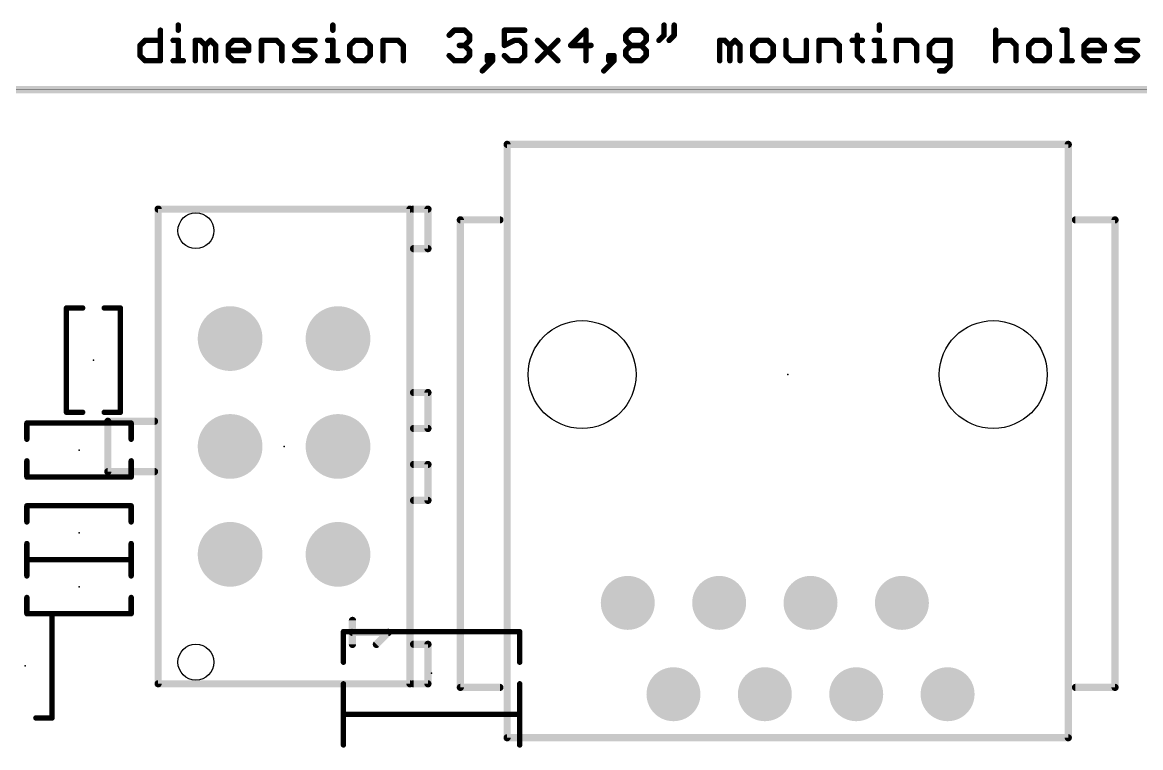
# Model space of a CAD drawing. Extents: x 0 to 89, y 0 to 124.
# Drawn here: x 23.12 to 54.21, y 103.62 to 123.79 of the extents above; entities that cross this region are included whole.
import ezdxf

# ---------------------------------------------------------------- set-up
doc = ezdxf.new("R2010")
doc.units = 0
for name, color, linetype in [('17', 82, 'CONTINUOUS'), ('20', 7, 'CONTINUOUS'), ('21', 253, 'CONTINUOUS'), ('22', 253, 'CONTINUOUS'), ('23', 7, 'CONTINUOUS'), ('24', 7, 'CONTINUOUS')]:
    doc.layers.add(name, color=color, linetype=linetype)

# ---------------------------------------------------------------- blocks, each defined once
blk = doc.blocks.new('ROUNDP')
at = {"const_width": 0.5}
blk.add_lwpolyline([(0, -0.25, 1), (0, 0.25, 1), (0, -0.25)], format="xyb", dxfattribs=at)

msp = doc.modelspace()

# ---------------------------------------------------------------- linework, layer by layer
at = {"layer": '20', "const_width": 0.01}
msp.add_lwpolyline([(88.9, 121.92), (0, 121.92)], dxfattribs=at)
at = {"layer": '20'}
for centre, radius in [((27.95, 118), 0.5), ((38.685, 114), 1.5), ((50.115, 114), 1.5), ((27.95, 106), 0.5)]:
    msp.add_circle(centre, radius, dxfattribs=at)
at = {"layer": '21'}
for points, const_width in [([(27.4586, 123.7167), (27.4586, 123.5753)], 0.1524), ([(31.7556, 123.7167), (31.7556, 123.5753)], 0.1524), ([(40.9634, 123.7167), (40.9634, 123.4339)], 0.1524), ([(41.2462, 123.7167), (41.2462, 123.4339)], 0.1524), ([(46.9485, 123.7167), (46.9485, 123.5753)], 0.1524), ([(26.962, 123.5753), (26.962, 122.7269)], 0.1524), ([(34.9904, 123.4339), (35.1318, 123.5753)], 0.1524), ([(35.1318, 123.5753), (35.4146, 123.5753)], 0.1524), ([(35.4146, 123.5753), (35.556, 123.4339)], 0.1524), ([(35.556, 123.4339), (35.556, 123.2925)], 0.1524), ([(37.0906, 123.5753), (36.5251, 123.5753)], 0.1524), ([(36.5251, 123.5753), (36.5251, 123.1511)], 0.1524), ([(38.7908, 123.5753), (38.3666, 123.1511)], 0.1524), ([(38.7908, 122.7269), (38.7908, 123.5753)], 0.1524), ([(39.9013, 123.4339), (40.0427, 123.5753)], 0.1524), ([(39.9013, 123.2925), (39.9013, 123.4339)], 0.1524), ([(40.0427, 123.5753), (40.3254, 123.5753)], 0.1524), ([(40.3254, 123.5753), (40.4668, 123.4339)], 0.1524), ([(40.4668, 123.4339), (40.4668, 123.2925)], 0.1524), ([(40.9634, 123.4339), (40.8221, 123.2925)], 0.1524), ([(41.2462, 123.4339), (41.1048, 123.2925)], 0.1524), ([(46.3347, 123.4339), (46.3347, 122.8683)], 0.1524), ([(50.1834, 123.5753), (50.1834, 122.7269)], 0.1524), ([(52.0249, 123.5753), (52.1663, 123.5753)], 0.1524), ([(52.1663, 123.5753), (52.1663, 122.7269)], 0.1524), ([(26.3964, 123.1511), (26.5378, 123.2925)], 0.1524), ([(26.3964, 122.8683), (26.3964, 123.1511)], 0.1524), ([(26.5378, 123.2925), (26.962, 123.2925)], 0.1524), ([(27.3172, 123.2925), (27.4586, 123.2925)], 0.1524), ([(27.4586, 123.2925), (27.4586, 122.7269)], 0.1524), ([(27.9311, 122.7269), (27.9311, 123.2925)], 0.1524), ([(27.9311, 123.2925), (28.0725, 123.2925)], 0.1524), ([(28.0725, 123.2925), (28.2138, 123.1511)], 0.1524), ([(28.2138, 123.1511), (28.3552, 123.2925)], 0.1524), ([(28.2138, 123.1511), (28.2138, 122.7269)], 0.1524), ([(28.3552, 123.2925), (28.4966, 123.1511)], 0.1524), ([(28.4966, 123.1511), (28.4966, 122.7269)], 0.1524), ([(28.8519, 123.1511), (28.9932, 123.2925)], 0.1524), ([(28.8519, 122.8683), (28.8519, 123.1511)], 0.1524), ([(28.9932, 123.2925), (29.276, 123.2925)], 0.1524), ([(29.276, 123.2925), (29.4174, 123.1511)], 0.1524), ([(29.4174, 123.1511), (29.4174, 123.0097)], 0.1524), ([(29.7726, 122.7269), (29.7726, 123.2925)], 0.1524), ([(29.7726, 123.2925), (30.1968, 123.2925)], 0.1524), ([(30.1968, 123.2925), (30.3382, 123.1511)], 0.1524), ([(30.3382, 123.1511), (30.3382, 122.7269)], 0.1524), ([(30.6934, 123.1511), (30.8348, 123.2925)], 0.1524), ([(30.8348, 123.0097), (30.6934, 123.1511)], 0.1524), ([(30.8348, 123.2925), (31.259, 123.2925)], 0.1524), ([(31.6142, 123.2925), (31.7556, 123.2925)], 0.1524), ([(31.7556, 123.2925), (31.7556, 122.7269)], 0.1524), ([(32.3695, 123.2925), (32.2281, 123.1511)], 0.1524), ([(32.2281, 123.1511), (32.2281, 122.8683)], 0.1524), ([(32.6522, 123.2925), (32.3695, 123.2925)], 0.1524), ([(32.7936, 123.1511), (32.6522, 123.2925)], 0.1524), ([(32.7936, 122.8683), (32.7936, 123.1511)], 0.1524), ([(33.1488, 122.7269), (33.1488, 123.2925)], 0.1524), ([(33.1488, 123.2925), (33.573, 123.2925)], 0.1524), ([(33.573, 123.2925), (33.7144, 123.1511)], 0.1524), ([(33.7144, 123.1511), (33.7144, 122.7269)], 0.1524), ([(35.4146, 123.1511), (35.2732, 123.1511)], 0.1524), ([(35.556, 123.2925), (35.4146, 123.1511)], 0.1524), ([(35.4146, 123.1511), (35.556, 123.0097)], 0.1524), ([(36.5251, 123.1511), (36.8078, 123.2925)], 0.1524), ([(36.8078, 123.2925), (36.9492, 123.2925)], 0.1524), ([(36.9492, 123.2925), (37.0906, 123.1511)], 0.1524), ([(37.0906, 123.1511), (37.0906, 122.8683)], 0.1524), ([(37.4458, 123.2925), (38.0114, 122.7269)], 0.1524), ([(37.4458, 122.7269), (38.0114, 123.2925)], 0.1524), ([(38.3666, 123.1511), (38.9322, 123.1511)], 0.1524), ([(40.0427, 123.1511), (39.9013, 123.2925)], 0.1524), ([(39.9013, 123.0097), (40.0427, 123.1511)], 0.1524), ([(40.0427, 123.1511), (40.3254, 123.1511)], 0.1524), ([(40.4668, 123.2925), (40.3254, 123.1511)], 0.1524), ([(40.3254, 123.1511), (40.4668, 123.0097)], 0.1524), ([(42.5102, 122.7269), (42.5102, 123.2925)], 0.1524), ([(42.5102, 123.2925), (42.6515, 123.2925)], 0.1524), ([(42.6515, 123.2925), (42.7929, 123.1511)], 0.1524), ([(42.7929, 123.1511), (42.9343, 123.2925)], 0.1524), ([(42.7929, 123.1511), (42.7929, 122.7269)], 0.1524), ([(42.9343, 123.2925), (43.0757, 123.1511)], 0.1524), ([(43.0757, 123.1511), (43.0757, 122.7269)], 0.1524), ([(43.5723, 123.2925), (43.4309, 123.1511)], 0.1524), ([(43.4309, 123.1511), (43.4309, 122.8683)], 0.1524), ([(43.8551, 123.2925), (43.5723, 123.2925)], 0.1524), ([(43.9965, 123.1511), (43.8551, 123.2925)], 0.1524), ([(43.9965, 122.8683), (43.9965, 123.1511)], 0.1524), ([(44.3517, 123.2925), (44.3517, 122.8683)], 0.1524), ([(44.9173, 122.7269), (44.9173, 123.2925)], 0.1524), ([(45.2725, 122.7269), (45.2725, 123.2925)], 0.1524), ([(45.2725, 123.2925), (45.6967, 123.2925)], 0.1524), ([(45.6967, 123.2925), (45.8381, 123.1511)], 0.1524), ([(45.8381, 123.1511), (45.8381, 122.7269)], 0.1524), ([(46.1933, 123.2925), (46.4761, 123.2925)], 0.1524), ([(46.8072, 123.2925), (46.9485, 123.2925)], 0.1524), ([(46.9485, 123.2925), (46.9485, 122.7269)], 0.1524), ([(47.421, 122.7269), (47.421, 123.2925)], 0.1524), ([(47.421, 123.2925), (47.8452, 123.2925)], 0.1524), ([(47.8452, 123.2925), (47.9866, 123.1511)], 0.1524), ([(47.9866, 123.1511), (47.9866, 122.7269)], 0.1524), ([(48.4832, 123.2925), (48.3418, 123.1511)], 0.1524), ([(48.3418, 123.1511), (48.3418, 122.8683)], 0.1524), ([(48.9073, 123.2925), (48.4832, 123.2925)], 0.1524), ([(48.9073, 122.5856), (48.9073, 123.2925)], 0.1524), ([(50.1834, 123.1511), (50.3247, 123.2925)], 0.1524), ([(50.3247, 123.2925), (50.6075, 123.2925)], 0.1524), ([(50.6075, 123.2925), (50.7489, 123.1511)], 0.1524), ([(50.7489, 123.1511), (50.7489, 122.7269)], 0.1524), ([(51.2455, 123.2925), (51.1041, 123.1511)], 0.1524), ([(51.1041, 123.1511), (51.1041, 122.8683)], 0.1524), ([(51.5283, 123.2925), (51.2455, 123.2925)], 0.1524), ([(51.6697, 123.1511), (51.5283, 123.2925)], 0.1524), ([(51.6697, 122.8683), (51.6697, 123.1511)], 0.1524), ([(52.6388, 123.1511), (52.7802, 123.2925)], 0.1524), ([(52.6388, 122.8683), (52.6388, 123.1511)], 0.1524), ([(52.7802, 123.2925), (53.0629, 123.2925)], 0.1524), ([(53.0629, 123.2925), (53.2043, 123.1511)], 0.1524), ([(53.2043, 123.1511), (53.2043, 123.0097)], 0.1524), ([(53.5596, 123.1511), (53.701, 123.2925)], 0.1524), ([(53.701, 123.0097), (53.5596, 123.1511)], 0.1524), ([(53.701, 123.2925), (54.1251, 123.2925)], 0.1524), ([(26.5378, 122.7269), (26.3964, 122.8683)], 0.1524), ([(26.962, 122.7269), (26.5378, 122.7269)], 0.1524), ([(27.3172, 122.7269), (27.6, 122.7269)], 0.1524), ([(29.4174, 123.0097), (28.8519, 123.0097)], 0.1524), ([(28.9932, 122.7269), (28.8519, 122.8683)], 0.1524), ([(29.276, 122.7269), (28.9932, 122.7269)], 0.1524), ([(30.6934, 122.7269), (31.1176, 122.7269)], 0.1524), ([(31.1176, 123.0097), (30.8348, 123.0097)], 0.1524), ([(31.259, 122.8683), (31.1176, 123.0097)], 0.1524), ([(31.1176, 122.7269), (31.259, 122.8683)], 0.1524), ([(31.6142, 122.7269), (31.897, 122.7269)], 0.1524), ([(32.2281, 122.8683), (32.3695, 122.7269)], 0.1524), ([(32.3695, 122.7269), (32.6522, 122.7269)], 0.1524), ([(32.6522, 122.7269), (32.7936, 122.8683)], 0.1524), ([(35.1318, 122.7269), (34.9904, 122.8683)], 0.1524), ([(35.4146, 122.7269), (35.1318, 122.7269)], 0.1524), ([(35.556, 122.8683), (35.4146, 122.7269)], 0.1524), ([(35.556, 123.0097), (35.556, 122.8683)], 0.1524), ([(35.9112, 122.4442), (36.194, 122.7269)], 0.1524), ([(36.194, 122.8683), (36.0526, 122.8683)], 0.1524), ([(36.0526, 122.8683), (36.0526, 122.7269)], 0.1524), ([(36.0526, 122.7269), (36.194, 122.7269)], 0.1524), ([(36.194, 122.7269), (36.194, 122.8683)], 0.1524), ([(36.6664, 122.7269), (36.5251, 122.8683)], 0.1524), ([(36.9492, 122.7269), (36.6664, 122.7269)], 0.1524), ([(37.0906, 122.8683), (36.9492, 122.7269)], 0.1524), ([(39.2874, 122.4442), (39.5702, 122.7269)], 0.1524), ([(39.5702, 122.8683), (39.4288, 122.8683)], 0.1524), ([(39.4288, 122.8683), (39.4288, 122.7269)], 0.1524), ([(39.4288, 122.7269), (39.5702, 122.7269)], 0.1524), ([(39.5702, 122.7269), (39.5702, 122.8683)], 0.1524), ([(39.9013, 122.8683), (39.9013, 123.0097)], 0.1524), ([(40.0427, 122.7269), (39.9013, 122.8683)], 0.1524), ([(40.3254, 122.7269), (40.0427, 122.7269)], 0.1524), ([(40.4668, 122.8683), (40.3254, 122.7269)], 0.1524), ([(40.4668, 123.0097), (40.4668, 122.8683)], 0.1524), ([(43.4309, 122.8683), (43.5723, 122.7269)], 0.1524), ([(43.5723, 122.7269), (43.8551, 122.7269)], 0.1524), ([(43.8551, 122.7269), (43.9965, 122.8683)], 0.1524), ([(44.3517, 122.8683), (44.4931, 122.7269)], 0.1524), ([(44.4931, 122.7269), (44.9173, 122.7269)], 0.1524), ([(46.3347, 122.8683), (46.4761, 122.7269)], 0.1524), ([(46.8072, 122.7269), (47.0899, 122.7269)], 0.1524), ([(48.3418, 122.8683), (48.4832, 122.7269)], 0.1524), ([(48.4832, 122.7269), (48.9073, 122.7269)], 0.1524), ([(51.1041, 122.8683), (51.2455, 122.7269)], 0.1524), ([(51.2455, 122.7269), (51.5283, 122.7269)], 0.1524), ([(51.5283, 122.7269), (51.6697, 122.8683)], 0.1524), ([(52.0249, 122.7269), (52.3077, 122.7269)], 0.1524), ([(53.2043, 123.0097), (52.6388, 123.0097)], 0.1524), ([(52.7802, 122.7269), (52.6388, 122.8683)], 0.1524), ([(53.0629, 122.7269), (52.7802, 122.7269)], 0.1524), ([(53.5596, 122.7269), (53.9837, 122.7269)], 0.1524), ([(53.9837, 123.0097), (53.701, 123.0097)], 0.1524), ([(54.1251, 122.8683), (53.9837, 123.0097)], 0.1524), ([(53.9837, 122.7269), (54.1251, 122.8683)], 0.1524), ([(48.6246, 122.4442), (48.766, 122.4442)], 0.1524), ([(48.766, 122.4442), (48.9073, 122.5856)], 0.1524), ([(88.9, 121.92), (0, 121.92)], 0.2), ([(24.35, 112.95), (24.35, 115.85)], 0.15), ([(24.35, 115.85), (24.8, 115.85)], 0.15), ([(25.4, 115.85), (25.85, 115.85)], 0.15), ([(25.85, 115.85), (25.85, 112.95)], 0.15), ([(24.8, 112.95), (24.35, 112.95)], 0.15), ([(25.85, 112.95), (25.4, 112.95)], 0.15), ([(23.25, 112.2), (23.25, 112.65)], 0.15), ([(23.25, 112.65), (26.15, 112.65)], 0.15), ([(26.15, 112.65), (26.15, 112.2)], 0.15), ([(23.25, 111.15), (23.25, 111.6)], 0.15), ([(26.15, 111.6), (26.15, 111.15)], 0.15), ([(26.15, 111.15), (23.25, 111.15)], 0.15), ([(23.25, 109.9), (23.25, 110.35)], 0.15), ([(23.25, 110.35), (26.15, 110.35)], 0.15), ([(26.15, 110.35), (26.15, 109.9)], 0.15), ([(23.25, 108.85), (23.25, 109.3)], 0.15), ([(26.15, 109.3), (26.15, 108.85)], 0.15), ([(26.15, 108.85), (23.25, 108.85)], 0.15), ([(23.25, 108.4), (23.25, 108.85)], 0.15), ([(23.25, 108.85), (26.15, 108.85)], 0.15), ([(26.15, 108.85), (26.15, 108.4)], 0.15), ([(23.25, 107.35), (23.25, 107.8)], 0.15), ([(26.15, 107.8), (26.15, 107.35)], 0.15), ([(26.15, 107.35), (23.25, 107.35)], 0.15), ([(23.5, 107.35), (23.95, 107.35)], 0.15), ([(23.95, 107.35), (23.95, 104.45)], 0.15), ([(32.05, 106), (32.05, 106.85)], 0.15), ([(32.05, 106.85), (36.95, 106.85)], 0.15), ([(36.95, 106.85), (36.95, 106)], 0.15), ([(32.05, 104.55), (32.05, 105.4)], 0.15), ([(36.95, 105.4), (36.95, 104.55)], 0.15), ([(23.95, 104.45), (23.5, 104.45)], 0.15), ([(36.95, 104.55), (32.05, 104.55)], 0.15), ([(32.05, 103.7), (32.05, 104.55)], 0.15), ([(32.05, 104.55), (36.95, 104.55)], 0.15), ([(36.95, 104.55), (36.95, 103.7)], 0.15)]:
    msp.add_lwpolyline(points, dxfattribs=dict(at, const_width=const_width))
for points, const_width in [([(27.4967, 123.7167, 1), (27.4205, 123.7167)], 0.0762), ([(31.7937, 123.7167, 1), (31.7175, 123.7167)], 0.0762), ([(41.0015, 123.7167, 1), (40.9253, 123.7167)], 0.0762), ([(41.2843, 123.7167, 1), (41.2081, 123.7167)], 0.0762), ([(46.9866, 123.7167, 1), (46.9104, 123.7167)], 0.0762), ([(27.0001, 123.5753, 1), (26.9239, 123.5753)], 0.0762), ([(27.4205, 123.5753, 1), (27.4967, 123.5753)], 0.0762), ([(31.7175, 123.5753, 1), (31.7937, 123.5753)], 0.0762), ([(34.9635, 123.4608, 1), (35.0174, 123.4069)], 0.0762), ([(35.1318, 123.6134, 1), (35.1318, 123.5372)], 0.0762), ([(35.1587, 123.5483, 1), (35.1049, 123.6022)], 0.0762), ([(35.4415, 123.6022, 1), (35.3876, 123.5483)], 0.0762), ([(35.4146, 123.5372, 1), (35.4146, 123.6134)], 0.0762), ([(35.5941, 123.4339, 1), (35.5179, 123.4339)], 0.0762), ([(35.529, 123.4069, 1), (35.5829, 123.4608)], 0.0762), ([(36.5251, 123.6134, 1), (36.5251, 123.5372)], 0.0762), ([(36.5632, 123.5753, 1), (36.487, 123.5753)], 0.0762), ([(37.0906, 123.5372, 1), (37.0906, 123.6134)], 0.0762), ([(38.8289, 123.5753, 1), (38.7527, 123.5753)], 0.0762), ([(38.8177, 123.5483, 1), (38.7638, 123.6022)], 0.0762), ([(39.8743, 123.4608, 1), (39.9282, 123.4069)], 0.0762), ([(39.9394, 123.4339, 1), (39.8632, 123.4339)], 0.0762), ([(40.0427, 123.6134, 1), (40.0427, 123.5372)], 0.0762), ([(40.0696, 123.5483, 1), (40.0157, 123.6022)], 0.0762), ([(40.3524, 123.6022, 1), (40.2985, 123.5483)], 0.0762), ([(40.3254, 123.5372, 1), (40.3254, 123.6134)], 0.0762), ([(40.5049, 123.4339, 1), (40.4287, 123.4339)], 0.0762), ([(40.4399, 123.4069, 1), (40.4938, 123.4608)], 0.0762), ([(40.9253, 123.4339, 1), (41.0015, 123.4339)], 0.0762), ([(40.9904, 123.4069, 1), (40.9365, 123.4608)], 0.0762), ([(41.2081, 123.4339, 1), (41.2843, 123.4339)], 0.0762), ([(41.2732, 123.4069, 1), (41.2193, 123.4608)], 0.0762), ([(46.3728, 123.4339, 1), (46.2966, 123.4339)], 0.0762), ([(46.9104, 123.5753, 1), (46.9866, 123.5753)], 0.0762), ([(50.2215, 123.5753, 1), (50.1453, 123.5753)], 0.0762), ([(52.0249, 123.6134, 1), (52.0249, 123.5372)], 0.0762), ([(52.2044, 123.5753, 1), (52.1282, 123.5753)], 0.0762), ([(52.1663, 123.5372, 1), (52.1663, 123.6134)], 0.0762), ([(26.4345, 123.1511, 1), (26.3583, 123.1511)], 0.0762), ([(26.3695, 123.178, 1), (26.4234, 123.1242)], 0.0762), ([(26.5378, 123.3306, 1), (26.5378, 123.2544)], 0.0762), ([(26.5648, 123.2655, 1), (26.5109, 123.3194)], 0.0762), ([(26.962, 123.2544, 1), (26.962, 123.3306)], 0.0762), ([(27.3172, 123.3306, 1), (27.3172, 123.2544)], 0.0762), ([(27.4967, 123.2925, 1), (27.4205, 123.2925)], 0.0762), ([(27.4586, 123.2544, 1), (27.4586, 123.3306)], 0.0762), ([(27.9692, 123.2925, 1), (27.893, 123.2925)], 0.0762), ([(27.9311, 123.3306, 1), (27.9311, 123.2544)], 0.0762), ([(28.0994, 123.3194, 1), (28.0455, 123.2655)], 0.0762), ([(28.0725, 123.2544, 1), (28.0725, 123.3306)], 0.0762), ([(28.2519, 123.1511, 1), (28.1757, 123.1511)], 0.0762), ([(28.1869, 123.178, 1), (28.2408, 123.1242)], 0.0762), ([(28.1869, 123.1242, 1), (28.2408, 123.178)], 0.0762), ([(28.3822, 123.3194, 1), (28.3283, 123.2655)], 0.0762), ([(28.3822, 123.2655, 1), (28.3283, 123.3194)], 0.0762), ([(28.5347, 123.1511, 1), (28.4585, 123.1511)], 0.0762), ([(28.4697, 123.1242, 1), (28.5236, 123.178)], 0.0762), ([(28.89, 123.1511, 1), (28.8138, 123.1511)], 0.0762), ([(28.8249, 123.178, 1), (28.8788, 123.1242)], 0.0762), ([(28.9932, 123.3306, 1), (28.9932, 123.2544)], 0.0762), ([(29.0202, 123.2655, 1), (28.9663, 123.3194)], 0.0762), ([(29.303, 123.3194, 1), (29.2491, 123.2655)], 0.0762), ([(29.276, 123.2544, 1), (29.276, 123.3306)], 0.0762), ([(29.4555, 123.1511, 1), (29.3793, 123.1511)], 0.0762), ([(29.3905, 123.1242, 1), (29.4443, 123.178)], 0.0762), ([(29.8107, 123.2925, 1), (29.7345, 123.2925)], 0.0762), ([(29.7726, 123.3306, 1), (29.7726, 123.2544)], 0.0762), ([(30.2237, 123.3194, 1), (30.1699, 123.2655)], 0.0762), ([(30.1968, 123.2544, 1), (30.1968, 123.3306)], 0.0762), ([(30.3763, 123.1511, 1), (30.3001, 123.1511)], 0.0762), ([(30.3112, 123.1242, 1), (30.3651, 123.178)], 0.0762), ([(30.7204, 123.178, 1), (30.6665, 123.1242)], 0.0762), ([(30.6665, 123.178, 1), (30.7204, 123.1242)], 0.0762), ([(30.8348, 123.3306, 1), (30.8348, 123.2544)], 0.0762), ([(30.8618, 123.2655, 1), (30.8079, 123.3194)], 0.0762), ([(31.259, 123.2544, 1), (31.259, 123.3306)], 0.0762), ([(31.6142, 123.3306, 1), (31.6142, 123.2544)], 0.0762), ([(31.7937, 123.2925, 1), (31.7175, 123.2925)], 0.0762), ([(31.7556, 123.2544, 1), (31.7556, 123.3306)], 0.0762), ([(32.2662, 123.1511, 1), (32.19, 123.1511)], 0.0762), ([(32.2011, 123.178, 1), (32.255, 123.1242)], 0.0762), ([(32.3695, 123.3306, 1), (32.3695, 123.2544)], 0.0762), ([(32.3964, 123.2655, 1), (32.3425, 123.3194)], 0.0762), ([(32.6792, 123.3194, 1), (32.6253, 123.2655)], 0.0762), ([(32.6522, 123.2544, 1), (32.6522, 123.3306)], 0.0762), ([(32.8317, 123.1511, 1), (32.7555, 123.1511)], 0.0762), ([(32.7667, 123.1242, 1), (32.8206, 123.178)], 0.0762), ([(33.1869, 123.2925, 1), (33.1107, 123.2925)], 0.0762), ([(33.1488, 123.3306, 1), (33.1488, 123.2544)], 0.0762), ([(33.6, 123.3194, 1), (33.5461, 123.2655)], 0.0762), ([(33.573, 123.2544, 1), (33.573, 123.3306)], 0.0762), ([(33.7525, 123.1511, 1), (33.6763, 123.1511)], 0.0762), ([(33.6875, 123.1242, 1), (33.7413, 123.178)], 0.0762), ([(35.2732, 123.1892, 1), (35.2732, 123.113)], 0.0762), ([(35.4415, 123.178, 1), (35.3876, 123.1242)], 0.0762), ([(35.3876, 123.178, 1), (35.4415, 123.1242)], 0.0762), ([(35.4146, 123.113, 1), (35.4146, 123.1892)], 0.0762), ([(35.5179, 123.2925, 1), (35.5941, 123.2925)], 0.0762), ([(35.5829, 123.2655, 1), (35.529, 123.3194)], 0.0762), ([(36.508, 123.1852, 1), (36.5421, 123.117)], 0.0762), ([(36.487, 123.1511, 1), (36.5632, 123.1511)], 0.0762), ([(36.8078, 123.3306, 1), (36.8078, 123.2544)], 0.0762), ([(36.8249, 123.2584, 1), (36.7908, 123.3266)], 0.0762), ([(36.9762, 123.3194, 1), (36.9223, 123.2655)], 0.0762), ([(36.9492, 123.2544, 1), (36.9492, 123.3306)], 0.0762), ([(37.1287, 123.1511, 1), (37.0525, 123.1511)], 0.0762), ([(37.0637, 123.1242, 1), (37.1175, 123.178)], 0.0762), ([(37.4728, 123.3194, 1), (37.4189, 123.2655)], 0.0762), ([(38.0383, 123.2655, 1), (37.9844, 123.3194)], 0.0762), ([(38.3666, 123.1892, 1), (38.3666, 123.113)], 0.0762), ([(38.3397, 123.178, 1), (38.3936, 123.1242)], 0.0762), ([(38.9322, 123.113, 1), (38.9322, 123.1892)], 0.0762), ([(39.9282, 123.3194, 1), (39.8743, 123.2655)], 0.0762), ([(39.8632, 123.2925, 1), (39.9394, 123.2925)], 0.0762), ([(40.0427, 123.1892, 1), (40.0427, 123.113)], 0.0762), ([(40.0696, 123.1242, 1), (40.0157, 123.178)], 0.0762), ([(40.0157, 123.1242, 1), (40.0696, 123.178)], 0.0762), ([(40.3524, 123.178, 1), (40.2985, 123.1242)], 0.0762), ([(40.2985, 123.178, 1), (40.3524, 123.1242)], 0.0762), ([(40.3254, 123.113, 1), (40.3254, 123.1892)], 0.0762), ([(40.4287, 123.2925, 1), (40.5049, 123.2925)], 0.0762), ([(40.4938, 123.2655, 1), (40.4399, 123.3194)], 0.0762), ([(40.7951, 123.3194, 1), (40.849, 123.2655)], 0.0762), ([(41.0779, 123.3194, 1), (41.1318, 123.2655)], 0.0762), ([(42.5483, 123.2925, 1), (42.4721, 123.2925)], 0.0762), ([(42.5102, 123.3306, 1), (42.5102, 123.2544)], 0.0762), ([(42.6785, 123.3194, 1), (42.6246, 123.2655)], 0.0762), ([(42.6515, 123.2544, 1), (42.6515, 123.3306)], 0.0762), ([(42.831, 123.1511, 1), (42.7548, 123.1511)], 0.0762), ([(42.766, 123.178, 1), (42.8199, 123.1242)], 0.0762), ([(42.766, 123.1242, 1), (42.8199, 123.178)], 0.0762), ([(42.9613, 123.3194, 1), (42.9074, 123.2655)], 0.0762), ([(42.9613, 123.2655, 1), (42.9074, 123.3194)], 0.0762), ([(43.1138, 123.1511, 1), (43.0376, 123.1511)], 0.0762), ([(43.0488, 123.1242, 1), (43.1026, 123.178)], 0.0762), ([(43.469, 123.1511, 1), (43.3928, 123.1511)], 0.0762), ([(43.404, 123.178, 1), (43.4579, 123.1242)], 0.0762), ([(43.5723, 123.3306, 1), (43.5723, 123.2544)], 0.0762), ([(43.5993, 123.2655, 1), (43.5454, 123.3194)], 0.0762), ([(43.882, 123.3194, 1), (43.8282, 123.2655)], 0.0762), ([(43.8551, 123.2544, 1), (43.8551, 123.3306)], 0.0762), ([(44.0346, 123.1511, 1), (43.9584, 123.1511)], 0.0762), ([(43.9695, 123.1242, 1), (44.0234, 123.178)], 0.0762), ([(44.3898, 123.2925, 1), (44.3136, 123.2925)], 0.0762), ([(44.9554, 123.2925, 1), (44.8792, 123.2925)], 0.0762), ([(45.3106, 123.2925, 1), (45.2344, 123.2925)], 0.0762), ([(45.2725, 123.3306, 1), (45.2725, 123.2544)], 0.0762), ([(45.7236, 123.3194, 1), (45.6697, 123.2655)], 0.0762), ([(45.6967, 123.2544, 1), (45.6967, 123.3306)], 0.0762), ([(45.8762, 123.1511, 1), (45.8, 123.1511)], 0.0762), ([(45.8111, 123.1242, 1), (45.865, 123.178)], 0.0762), ([(46.1933, 123.3306, 1), (46.1933, 123.2544)], 0.0762), ([(46.4761, 123.2544, 1), (46.4761, 123.3306)], 0.0762), ([(46.8072, 123.3306, 1), (46.8072, 123.2544)], 0.0762), ([(46.9866, 123.2925, 1), (46.9104, 123.2925)], 0.0762), ([(46.9485, 123.2544, 1), (46.9485, 123.3306)], 0.0762), ([(47.4591, 123.2925, 1), (47.3829, 123.2925)], 0.0762), ([(47.421, 123.3306, 1), (47.421, 123.2544)], 0.0762), ([(47.8721, 123.3194, 1), (47.8182, 123.2655)], 0.0762), ([(47.8452, 123.2544, 1), (47.8452, 123.3306)], 0.0762), ([(48.0247, 123.1511, 1), (47.9485, 123.1511)], 0.0762), ([(47.9596, 123.1242, 1), (48.0135, 123.178)], 0.0762), ([(48.3799, 123.1511, 1), (48.3037, 123.1511)], 0.0762), ([(48.3148, 123.178, 1), (48.3687, 123.1242)], 0.0762), ([(48.4832, 123.3306, 1), (48.4832, 123.2544)], 0.0762), ([(48.5101, 123.2655, 1), (48.4562, 123.3194)], 0.0762), ([(48.9454, 123.2925, 1), (48.8692, 123.2925)], 0.0762), ([(48.9073, 123.2544, 1), (48.9073, 123.3306)], 0.0762), ([(50.1564, 123.178, 1), (50.2103, 123.1242)], 0.0762), ([(50.3247, 123.3306, 1), (50.3247, 123.2544)], 0.0762), ([(50.3517, 123.2655, 1), (50.2978, 123.3194)], 0.0762), ([(50.6345, 123.3194, 1), (50.5806, 123.2655)], 0.0762), ([(50.6075, 123.2544, 1), (50.6075, 123.3306)], 0.0762), ([(50.787, 123.1511, 1), (50.7108, 123.1511)], 0.0762), ([(50.722, 123.1242, 1), (50.7759, 123.178)], 0.0762), ([(51.1422, 123.1511, 1), (51.066, 123.1511)], 0.0762), ([(51.0772, 123.178, 1), (51.1311, 123.1242)], 0.0762), ([(51.2455, 123.3306, 1), (51.2455, 123.2544)], 0.0762), ([(51.2725, 123.2655, 1), (51.2186, 123.3194)], 0.0762), ([(51.5552, 123.3194, 1), (51.5014, 123.2655)], 0.0762), ([(51.5283, 123.2544, 1), (51.5283, 123.3306)], 0.0762), ([(51.7078, 123.1511, 1), (51.6316, 123.1511)], 0.0762), ([(51.6428, 123.1242, 1), (51.6966, 123.178)], 0.0762), ([(52.6769, 123.1511, 1), (52.6007, 123.1511)], 0.0762), ([(52.6118, 123.178, 1), (52.6657, 123.1242)], 0.0762), ([(52.7802, 123.3306, 1), (52.7802, 123.2544)], 0.0762), ([(52.8071, 123.2655, 1), (52.7532, 123.3194)], 0.0762), ([(53.0899, 123.3194, 1), (53.036, 123.2655)], 0.0762), ([(53.0629, 123.2544, 1), (53.0629, 123.3306)], 0.0762), ([(53.2424, 123.1511, 1), (53.1662, 123.1511)], 0.0762), ([(53.1774, 123.1242, 1), (53.2313, 123.178)], 0.0762), ([(53.5865, 123.178, 1), (53.5326, 123.1242)], 0.0762), ([(53.5326, 123.178, 1), (53.5865, 123.1242)], 0.0762), ([(53.701, 123.3306, 1), (53.701, 123.2544)], 0.0762), ([(53.7279, 123.2655, 1), (53.674, 123.3194)], 0.0762), ([(54.1251, 123.2544, 1), (54.1251, 123.3306)], 0.0762), ([(26.4234, 122.8953, 1), (26.3695, 122.8414)], 0.0762), ([(26.3583, 122.8683, 1), (26.4345, 122.8683)], 0.0762), ([(26.5378, 122.765, 1), (26.5378, 122.6888)], 0.0762), ([(26.5109, 122.7, 1), (26.5648, 122.7539)], 0.0762), ([(26.962, 122.6888, 1), (26.962, 122.765)], 0.0762), ([(27.3172, 122.765, 1), (27.3172, 122.6888)], 0.0762), ([(27.6, 122.6888, 1), (27.6, 122.765)], 0.0762), ([(28.8788, 122.8953, 1), (28.8249, 122.8414)], 0.0762), ([(28.8519, 123.0478, 1), (28.8519, 122.9716)], 0.0762), ([(28.8138, 122.8683, 1), (28.89, 122.8683)], 0.0762), ([(28.9932, 122.765, 1), (28.9932, 122.6888)], 0.0762), ([(28.9663, 122.7, 1), (29.0202, 122.7539)], 0.0762), ([(29.276, 122.6888, 1), (29.276, 122.765)], 0.0762), ([(29.3793, 123.0097, 1), (29.4555, 123.0097)], 0.0762), ([(29.4174, 122.9716, 1), (29.4174, 123.0478)], 0.0762), ([(30.6934, 122.765, 1), (30.6934, 122.6888)], 0.0762), ([(30.8348, 123.0478, 1), (30.8348, 122.9716)], 0.0762), ([(30.8079, 122.9828, 1), (30.8618, 123.0367)], 0.0762), ([(31.1445, 123.0367, 1), (31.0906, 122.9828)], 0.0762), ([(31.0906, 122.7539, 1), (31.1445, 122.7)], 0.0762), ([(31.1176, 122.9716, 1), (31.1176, 123.0478)], 0.0762), ([(31.1176, 122.6888, 1), (31.1176, 122.765)], 0.0762), ([(31.2859, 122.8414, 1), (31.232, 122.8953)], 0.0762), ([(31.232, 122.8414, 1), (31.2859, 122.8953)], 0.0762), ([(31.6142, 122.765, 1), (31.6142, 122.6888)], 0.0762), ([(31.897, 122.6888, 1), (31.897, 122.765)], 0.0762), ([(32.255, 122.8953, 1), (32.2011, 122.8414)], 0.0762), ([(32.19, 122.8683, 1), (32.2662, 122.8683)], 0.0762), ([(32.3695, 122.765, 1), (32.3695, 122.6888)], 0.0762), ([(32.3425, 122.7, 1), (32.3964, 122.7539)], 0.0762), ([(32.6253, 122.7539, 1), (32.6792, 122.7)], 0.0762), ([(32.6522, 122.6888, 1), (32.6522, 122.765)], 0.0762), ([(32.7555, 122.8683, 1), (32.8317, 122.8683)], 0.0762), ([(32.8206, 122.8414, 1), (32.7667, 122.8953)], 0.0762), ([(35.0174, 122.8953, 1), (34.9635, 122.8414)], 0.0762), ([(35.1318, 122.765, 1), (35.1318, 122.6888)], 0.0762), ([(35.1049, 122.7, 1), (35.1587, 122.7539)], 0.0762), ([(35.3876, 122.7539, 1), (35.4415, 122.7)], 0.0762), ([(35.4146, 122.6888, 1), (35.4146, 122.765)], 0.0762), ([(35.5941, 123.0097, 1), (35.5179, 123.0097)], 0.0762), ([(35.5179, 122.8683, 1), (35.5941, 122.8683)], 0.0762), ([(35.529, 122.9828, 1), (35.5829, 123.0367)], 0.0762), ([(35.5829, 122.8414, 1), (35.529, 122.8953)], 0.0762), ([(36.0526, 122.9064, 1), (36.0526, 122.8302)], 0.0762), ([(36.0907, 122.8683, 1), (36.0145, 122.8683)], 0.0762), ([(36.0526, 122.765, 1), (36.0526, 122.6888)], 0.0762), ([(36.2321, 122.8683, 1), (36.1559, 122.8683)], 0.0762), ([(36.2209, 122.7, 1), (36.167, 122.7539)], 0.0762), ([(36.194, 122.8302, 1), (36.194, 122.9064)], 0.0762), ([(36.194, 122.6888, 1), (36.194, 122.765)], 0.0762), ([(36.552, 122.8953, 1), (36.4981, 122.8414)], 0.0762), ([(36.6664, 122.765, 1), (36.6664, 122.6888)], 0.0762), ([(36.6395, 122.7, 1), (36.6934, 122.7539)], 0.0762), ([(36.9223, 122.7539, 1), (36.9762, 122.7)], 0.0762), ([(36.9492, 122.6888, 1), (36.9492, 122.765)], 0.0762), ([(37.0525, 122.8683, 1), (37.1287, 122.8683)], 0.0762), ([(37.1175, 122.8414, 1), (37.0637, 122.8953)], 0.0762), ([(37.4189, 122.7539, 1), (37.4728, 122.7)], 0.0762), ([(37.9844, 122.7, 1), (38.0383, 122.7539)], 0.0762), ([(39.4288, 122.9064, 1), (39.4288, 122.8302)], 0.0762), ([(39.4669, 122.8683, 1), (39.3907, 122.8683)], 0.0762), ([(39.4288, 122.765, 1), (39.4288, 122.6888)], 0.0762), ([(39.6083, 122.8683, 1), (39.5321, 122.8683)], 0.0762), ([(39.5971, 122.7, 1), (39.5432, 122.7539)], 0.0762), ([(39.5702, 122.8302, 1), (39.5702, 122.9064)], 0.0762), ([(39.5702, 122.6888, 1), (39.5702, 122.765)], 0.0762), ([(39.8743, 123.0367, 1), (39.9282, 122.9828)], 0.0762), ([(39.9282, 122.8953, 1), (39.8743, 122.8414)], 0.0762), ([(39.9394, 123.0097, 1), (39.8632, 123.0097)], 0.0762), ([(39.8632, 122.8683, 1), (39.9394, 122.8683)], 0.0762), ([(40.0427, 122.765, 1), (40.0427, 122.6888)], 0.0762), ([(40.0157, 122.7, 1), (40.0696, 122.7539)], 0.0762), ([(40.2985, 122.7539, 1), (40.3524, 122.7)], 0.0762), ([(40.3254, 122.6888, 1), (40.3254, 122.765)], 0.0762), ([(40.5049, 123.0097, 1), (40.4287, 123.0097)], 0.0762), ([(40.4287, 122.8683, 1), (40.5049, 122.8683)], 0.0762), ([(40.4399, 122.9828, 1), (40.4938, 123.0367)], 0.0762), ([(40.4938, 122.8414, 1), (40.4399, 122.8953)], 0.0762), ([(43.4579, 122.8953, 1), (43.404, 122.8414)], 0.0762), ([(43.3928, 122.8683, 1), (43.469, 122.8683)], 0.0762), ([(43.5723, 122.765, 1), (43.5723, 122.6888)], 0.0762), ([(43.5454, 122.7, 1), (43.5993, 122.7539)], 0.0762), ([(43.8282, 122.7539, 1), (43.882, 122.7)], 0.0762), ([(43.8551, 122.6888, 1), (43.8551, 122.765)], 0.0762), ([(43.9584, 122.8683, 1), (44.0346, 122.8683)], 0.0762), ([(44.0234, 122.8414, 1), (43.9695, 122.8953)], 0.0762), ([(44.3787, 122.8953, 1), (44.3248, 122.8414)], 0.0762), ([(44.3136, 122.8683, 1), (44.3898, 122.8683)], 0.0762), ([(44.4931, 122.765, 1), (44.4931, 122.6888)], 0.0762), ([(44.4662, 122.7, 1), (44.5201, 122.7539)], 0.0762), ([(44.9173, 122.6888, 1), (44.9173, 122.765)], 0.0762), ([(46.3616, 122.8953, 1), (46.3077, 122.8414)], 0.0762), ([(46.2966, 122.8683, 1), (46.3728, 122.8683)], 0.0762), ([(46.4491, 122.7, 1), (46.503, 122.7539)], 0.0762), ([(46.8072, 122.765, 1), (46.8072, 122.6888)], 0.0762), ([(47.0899, 122.6888, 1), (47.0899, 122.765)], 0.0762), ([(48.3687, 122.8953, 1), (48.3148, 122.8414)], 0.0762), ([(48.3037, 122.8683, 1), (48.3799, 122.8683)], 0.0762), ([(48.4832, 122.765, 1), (48.4832, 122.6888)], 0.0762), ([(48.4562, 122.7, 1), (48.5101, 122.7539)], 0.0762), ([(48.9073, 122.6888, 1), (48.9073, 122.765)], 0.0762), ([(51.1311, 122.8953, 1), (51.0772, 122.8414)], 0.0762), ([(51.066, 122.8683, 1), (51.1422, 122.8683)], 0.0762), ([(51.2455, 122.765, 1), (51.2455, 122.6888)], 0.0762), ([(51.2186, 122.7, 1), (51.2725, 122.7539)], 0.0762), ([(51.5014, 122.7539, 1), (51.5552, 122.7)], 0.0762), ([(51.5283, 122.6888, 1), (51.5283, 122.765)], 0.0762), ([(51.6316, 122.8683, 1), (51.7078, 122.8683)], 0.0762), ([(51.6966, 122.8414, 1), (51.6428, 122.8953)], 0.0762), ([(52.0249, 122.765, 1), (52.0249, 122.6888)], 0.0762), ([(52.3077, 122.6888, 1), (52.3077, 122.765)], 0.0762), ([(52.6657, 122.8953, 1), (52.6118, 122.8414)], 0.0762), ([(52.6388, 123.0478, 1), (52.6388, 122.9716)], 0.0762), ([(52.6007, 122.8683, 1), (52.6769, 122.8683)], 0.0762), ([(52.7802, 122.765, 1), (52.7802, 122.6888)], 0.0762), ([(52.7532, 122.7, 1), (52.8071, 122.7539)], 0.0762), ([(53.0629, 122.6888, 1), (53.0629, 122.765)], 0.0762), ([(53.1662, 123.0097, 1), (53.2424, 123.0097)], 0.0762), ([(53.2043, 122.9716, 1), (53.2043, 123.0478)], 0.0762), ([(53.5596, 122.765, 1), (53.5596, 122.6888)], 0.0762), ([(53.701, 123.0478, 1), (53.701, 122.9716)], 0.0762), ([(53.674, 122.9828, 1), (53.7279, 123.0367)], 0.0762), ([(54.0107, 123.0367, 1), (53.9568, 122.9828)], 0.0762), ([(53.9568, 122.7539, 1), (54.0107, 122.7)], 0.0762), ([(53.9837, 122.9716, 1), (53.9837, 123.0478)], 0.0762), ([(53.9837, 122.6888, 1), (53.9837, 122.765)], 0.0762), ([(54.1521, 122.8414, 1), (54.0982, 122.8953)], 0.0762), ([(54.0982, 122.8414, 1), (54.1521, 122.8953)], 0.0762), ([(26.9239, 122.7269, 1), (27.0001, 122.7269)], 0.0762), ([(27.4205, 122.7269, 1), (27.4967, 122.7269)], 0.0762), ([(27.893, 122.7269, 1), (27.9692, 122.7269)], 0.0762), ([(28.1757, 122.7269, 1), (28.2519, 122.7269)], 0.0762), ([(28.4585, 122.7269, 1), (28.5347, 122.7269)], 0.0762), ([(29.7345, 122.7269, 1), (29.8107, 122.7269)], 0.0762), ([(30.3001, 122.7269, 1), (30.3763, 122.7269)], 0.0762), ([(31.7175, 122.7269, 1), (31.7937, 122.7269)], 0.0762), ([(33.1107, 122.7269, 1), (33.1869, 122.7269)], 0.0762), ([(33.6763, 122.7269, 1), (33.7525, 122.7269)], 0.0762), ([(35.8843, 122.4711, 1), (35.9381, 122.4172)], 0.0762), ([(36.0145, 122.7269, 1), (36.0907, 122.7269)], 0.0762), ([(36.1559, 122.7269, 1), (36.2321, 122.7269)], 0.0762), ([(38.7527, 122.7269, 1), (38.8289, 122.7269)], 0.0762), ([(39.2605, 122.4711, 1), (39.3144, 122.4172)], 0.0762), ([(39.3907, 122.7269, 1), (39.4669, 122.7269)], 0.0762), ([(39.5321, 122.7269, 1), (39.6083, 122.7269)], 0.0762), ([(42.4721, 122.7269, 1), (42.5483, 122.7269)], 0.0762), ([(42.7548, 122.7269, 1), (42.831, 122.7269)], 0.0762), ([(43.0376, 122.7269, 1), (43.1138, 122.7269)], 0.0762), ([(44.8792, 122.7269, 1), (44.9554, 122.7269)], 0.0762), ([(45.2344, 122.7269, 1), (45.3106, 122.7269)], 0.0762), ([(45.8, 122.7269, 1), (45.8762, 122.7269)], 0.0762), ([(46.9104, 122.7269, 1), (46.9866, 122.7269)], 0.0762), ([(47.3829, 122.7269, 1), (47.4591, 122.7269)], 0.0762), ([(47.9485, 122.7269, 1), (48.0247, 122.7269)], 0.0762), ([(48.6246, 122.4823, 1), (48.6246, 122.4061)], 0.0762), ([(48.739, 122.4711, 1), (48.7929, 122.4172)], 0.0762), ([(48.766, 122.4061, 1), (48.766, 122.4823)], 0.0762), ([(48.8692, 122.5856, 1), (48.9454, 122.5856)], 0.0762), ([(48.9343, 122.5586, 1), (48.8804, 122.6125)], 0.0762), ([(50.1453, 122.7269, 1), (50.2215, 122.7269)], 0.0762), ([(50.7108, 122.7269, 1), (50.787, 122.7269)], 0.0762), ([(52.1282, 122.7269, 1), (52.2044, 122.7269)], 0.0762), ([(24.3875, 115.85, 1), (24.3125, 115.85)], 0.075), ([(24.35, 115.8875, 1), (24.35, 115.8125)], 0.075), ([(24.8, 115.8125, 1), (24.8, 115.8875)], 0.075), ([(25.4, 115.8875, 1), (25.4, 115.8125)], 0.075), ([(25.8875, 115.85, 1), (25.8125, 115.85)], 0.075), ([(25.85, 115.8125, 1), (25.85, 115.8875)], 0.075), ([(24.35, 112.9875, 1), (24.35, 112.9125)], 0.075), ([(24.3125, 112.95, 1), (24.3875, 112.95)], 0.075), ([(24.8, 112.9125, 1), (24.8, 112.9875)], 0.075), ([(25.4, 112.9875, 1), (25.4, 112.9125)], 0.075), ([(25.8125, 112.95, 1), (25.8875, 112.95)], 0.075), ([(25.85, 112.9125, 1), (25.85, 112.9875)], 0.075), ([(23.2875, 112.65, 1), (23.2125, 112.65)], 0.075), ([(23.25, 112.6875, 1), (23.25, 112.6125)], 0.075), ([(26.1875, 112.65, 1), (26.1125, 112.65)], 0.075), ([(26.15, 112.6125, 1), (26.15, 112.6875)], 0.075), ([(23.2125, 112.2, 1), (23.2875, 112.2)], 0.075), ([(26.1125, 112.2, 1), (26.1875, 112.2)], 0.075), ([(23.2875, 111.6, 1), (23.2125, 111.6)], 0.075), ([(26.1875, 111.6, 1), (26.1125, 111.6)], 0.075), ([(23.25, 111.1875, 1), (23.25, 111.1125)], 0.075), ([(23.2125, 111.15, 1), (23.2875, 111.15)], 0.075), ([(26.1125, 111.15, 1), (26.1875, 111.15)], 0.075), ([(26.15, 111.1125, 1), (26.15, 111.1875)], 0.075), ([(23.2875, 110.35, 1), (23.2125, 110.35)], 0.075), ([(23.25, 110.3875, 1), (23.25, 110.3125)], 0.075), ([(26.1875, 110.35, 1), (26.1125, 110.35)], 0.075), ([(26.15, 110.3125, 1), (26.15, 110.3875)], 0.075), ([(23.2125, 109.9, 1), (23.2875, 109.9)], 0.075), ([(26.1125, 109.9, 1), (26.1875, 109.9)], 0.075), ([(23.2875, 109.3, 1), (23.2125, 109.3)], 0.075), ([(26.1875, 109.3, 1), (26.1125, 109.3)], 0.075), ([(23.25, 108.8875, 1), (23.25, 108.8125)], 0.075), ([(23.2875, 108.85, 1), (23.2125, 108.85)], 0.075), ([(23.25, 108.8875, 1), (23.25, 108.8125)], 0.075), ([(23.2125, 108.85, 1), (23.2875, 108.85)], 0.075), ([(26.1875, 108.85, 1), (26.1125, 108.85)], 0.075), ([(26.1125, 108.85, 1), (26.1875, 108.85)], 0.075), ([(26.15, 108.8125, 1), (26.15, 108.8875)], 0.075), ([(26.15, 108.8125, 1), (26.15, 108.8875)], 0.075), ([(23.2125, 108.4, 1), (23.2875, 108.4)], 0.075), ([(26.1125, 108.4, 1), (26.1875, 108.4)], 0.075), ([(23.2875, 107.8, 1), (23.2125, 107.8)], 0.075), ([(26.1875, 107.8, 1), (26.1125, 107.8)], 0.075), ([(23.25, 107.3875, 1), (23.25, 107.3125)], 0.075), ([(23.2125, 107.35, 1), (23.2875, 107.35)], 0.075), ([(23.5, 107.3875, 1), (23.5, 107.3125)], 0.075), ([(23.9875, 107.35, 1), (23.9125, 107.35)], 0.075), ([(23.95, 107.3125, 1), (23.95, 107.3875)], 0.075), ([(26.1125, 107.35, 1), (26.1875, 107.35)], 0.075), ([(26.15, 107.3125, 1), (26.15, 107.3875)], 0.075), ([(32.0875, 106.85, 1), (32.0125, 106.85)], 0.075), ([(32.05, 106.8875, 1), (32.05, 106.8125)], 0.075), ([(36.9875, 106.85, 1), (36.9125, 106.85)], 0.075), ([(36.95, 106.8125, 1), (36.95, 106.8875)], 0.075), ([(32.0125, 106, 1), (32.0875, 106)], 0.075), ([(36.9125, 106, 1), (36.9875, 106)], 0.075), ([(32.0875, 105.4, 1), (32.0125, 105.4)], 0.075), ([(36.9875, 105.4, 1), (36.9125, 105.4)], 0.075), ([(23.5, 104.4875, 1), (23.5, 104.4125)], 0.075), ([(23.9125, 104.45, 1), (23.9875, 104.45)], 0.075), ([(23.95, 104.4125, 1), (23.95, 104.4875)], 0.075), ([(32.05, 104.5875, 1), (32.05, 104.5125)], 0.075), ([(32.0875, 104.55, 1), (32.0125, 104.55)], 0.075), ([(32.05, 104.5875, 1), (32.05, 104.5125)], 0.075), ([(32.0125, 104.55, 1), (32.0875, 104.55)], 0.075), ([(36.9875, 104.55, 1), (36.9125, 104.55)], 0.075), ([(36.9125, 104.55, 1), (36.9875, 104.55)], 0.075), ([(36.95, 104.5125, 1), (36.95, 104.5875)], 0.075), ([(36.95, 104.5125, 1), (36.95, 104.5875)], 0.075), ([(32.0125, 103.7, 1), (32.0875, 103.7)], 0.075), ([(36.9125, 103.7, 1), (36.9875, 103.7)], 0.075)]:
    msp.add_lwpolyline(points, format="xyb", dxfattribs=dict(at, const_width=const_width))
at = {"layer": '22'}
for points, const_width in [([(52.2, 120.4), (36.6, 120.4)], 0.2), ([(36.6, 120.4), (36.6, 103.9)], 0.2), ([(52.2, 103.9), (52.2, 120.4)], 0.2), ([(26.9, 118.6), (33.9, 118.6)], 0.2), ([(26.9, 105.4), (26.9, 118.6)], 0.2), ([(33.9, 118.6), (33.9, 105.4)], 0.2), ([(34.4, 118.6), (34, 118.6)], 0.2), ([(34.4, 118.6), (34.4, 117.5)], 0.2), ([(35.3, 105.3), (35.3, 118.3)], 0.2), ([(35.3, 118.3), (36.4, 118.3)], 0.2), ([(53.5, 118.3), (52.4, 118.3)], 0.2), ([(53.5, 105.3), (53.5, 118.3)], 0.2), ([(34.4, 117.5), (34, 117.5)], 0.2), ([(34.4, 113.5), (34, 113.5)], 0.2), ([(34.4, 113.5), (34.4, 112.5)], 0.2), ([(25.5, 112.7), (25.5, 111.3)], 0.2), ([(25.5, 112.7), (26.8, 112.7)], 0.2), ([(34.4, 112.5), (34, 112.5)], 0.2), ([(25.5, 111.3), (26.8, 111.3)], 0.2), ([(34.4, 111.5), (34, 111.5)], 0.2), ([(34.4, 111.5), (34.4, 110.5)], 0.2), ([(34.4, 110.5), (34, 110.5)], 0.2), ([(32.3016, 106.4967), (32.3016, 107.1618)], 0.2032), ([(33.2993, 106.8292), (32.3016, 106.8292)], 0.2032), ([(32.9667, 106.4967), (33.2993, 106.8292)], 0.2032), ([(34.4, 106.5), (34, 106.5)], 0.2), ([(34.4, 106.5), (34.4, 105.4)], 0.2), ([(33.9, 105.4), (26.9, 105.4)], 0.2), ([(34.4, 105.4), (34, 105.4)], 0.2), ([(35.3, 105.3), (36.4, 105.3)], 0.2), ([(53.5, 105.3), (52.4, 105.3)], 0.2), ([(36.6, 103.9), (52.2, 103.9)], 0.2)]:
    msp.add_lwpolyline(points, dxfattribs=dict(at, const_width=const_width))
for points, const_width in [([(36.6, 120.45, 1), (36.6, 120.35)], 0.1), ([(36.65, 120.4, 1), (36.55, 120.4)], 0.1), ([(52.25, 120.4, 1), (52.15, 120.4)], 0.1), ([(52.2, 120.35, 1), (52.2, 120.45)], 0.1), ([(26.9, 118.65, 1), (26.9, 118.55)], 0.1), ([(26.95, 118.6, 1), (26.85, 118.6)], 0.1), ([(33.95, 118.6, 1), (33.85, 118.6)], 0.1), ([(33.9, 118.55, 1), (33.9, 118.65)], 0.1), ([(34, 118.65, 1), (34, 118.55)], 0.1), ([(34.45, 118.6, 1), (34.35, 118.6)], 0.1), ([(34.4, 118.55, 1), (34.4, 118.65)], 0.1), ([(35.35, 118.3, 1), (35.25, 118.3)], 0.1), ([(35.3, 118.35, 1), (35.3, 118.25)], 0.1), ([(36.4, 118.25, 1), (36.4, 118.35)], 0.1), ([(52.4, 118.35, 1), (52.4, 118.25)], 0.1), ([(53.55, 118.3, 1), (53.45, 118.3)], 0.1), ([(53.5, 118.25, 1), (53.5, 118.35)], 0.1), ([(34, 117.55, 1), (34, 117.45)], 0.1), ([(34.35, 117.5, 1), (34.45, 117.5)], 0.1), ([(34.4, 117.45, 1), (34.4, 117.55)], 0.1), ([(34, 113.55, 1), (34, 113.45)], 0.1), ([(34.45, 113.5, 1), (34.35, 113.5)], 0.1), ([(34.4, 113.45, 1), (34.4, 113.55)], 0.1), ([(25.55, 112.7, 1), (25.45, 112.7)], 0.1), ([(25.5, 112.75, 1), (25.5, 112.65)], 0.1), ([(26.8, 112.65, 1), (26.8, 112.75)], 0.1), ([(34, 112.55, 1), (34, 112.45)], 0.1), ([(34.35, 112.5, 1), (34.45, 112.5)], 0.1), ([(34.4, 112.45, 1), (34.4, 112.55)], 0.1), ([(25.5, 111.35, 1), (25.5, 111.25)], 0.1), ([(25.45, 111.3, 1), (25.55, 111.3)], 0.1), ([(26.8, 111.25, 1), (26.8, 111.35)], 0.1), ([(34, 111.55, 1), (34, 111.45)], 0.1), ([(34.45, 111.5, 1), (34.35, 111.5)], 0.1), ([(34.4, 111.45, 1), (34.4, 111.55)], 0.1), ([(34, 110.55, 1), (34, 110.45)], 0.1), ([(34.35, 110.5, 1), (34.45, 110.5)], 0.1), ([(34.4, 110.45, 1), (34.4, 110.55)], 0.1), ([(32.3524, 107.1618, 1), (32.2508, 107.1618)], 0.1016), ([(32.3016, 106.88, 1), (32.3016, 106.7784)], 0.1016), ([(33.3352, 106.7933, 1), (33.2633, 106.8651)], 0.1016), ([(33.2993, 106.7784, 1), (33.2993, 106.88)], 0.1016), ([(32.2508, 106.4967, 1), (32.3524, 106.4967)], 0.1016), ([(32.9308, 106.5326, 1), (33.0026, 106.4607)], 0.1016), ([(34, 106.55, 1), (34, 106.45)], 0.1), ([(34.45, 106.5, 1), (34.35, 106.5)], 0.1), ([(34.4, 106.45, 1), (34.4, 106.55)], 0.1), ([(26.9, 105.45, 1), (26.9, 105.35)], 0.1), ([(26.85, 105.4, 1), (26.95, 105.4)], 0.1), ([(33.85, 105.4, 1), (33.95, 105.4)], 0.1), ([(33.9, 105.35, 1), (33.9, 105.45)], 0.1), ([(34, 105.45, 1), (34, 105.35)], 0.1), ([(34.35, 105.4, 1), (34.45, 105.4)], 0.1), ([(34.4, 105.35, 1), (34.4, 105.45)], 0.1), ([(35.3, 105.35, 1), (35.3, 105.25)], 0.1), ([(36.4, 105.25, 1), (36.4, 105.35)], 0.1), ([(52.4, 105.35, 1), (52.4, 105.25)], 0.1), ([(53.5, 105.25, 1), (53.5, 105.35)], 0.1), ([(35.25, 105.3, 1), (35.35, 105.3)], 0.1), ([(53.45, 105.3, 1), (53.55, 105.3)], 0.1), ([(36.6, 103.95, 1), (36.6, 103.85)], 0.1), ([(36.55, 103.9, 1), (36.65, 103.9)], 0.1), ([(52.15, 103.9, 1), (52.25, 103.9)], 0.1), ([(52.2, 103.85, 1), (52.2, 103.95)], 0.1)]:
    msp.add_lwpolyline(points, format="xyb", dxfattribs=dict(at, const_width=const_width))
at = {"layer": '23'}
for p in [(25.1, 114.4), (24.7, 111.9), (24.7, 109.6), (24.7, 108.1), (23.2, 105.9), (34.5, 105.7)]:
    msp.add_point(p, dxfattribs=at)
at = {"layer": '24'}
for p in [(44.4, 114), (30.4, 112)]:
    msp.add_point(p, dxfattribs=at)

# ---------------------------------------------------------------- block references
at = {"layer": '17', "xscale": 1.8, "yscale": 1.8, "rotation": 270}
for p in [(28.9, 115), (28.9, 115), (31.9, 115), (31.9, 115), (28.9, 112), (28.9, 112), (31.9, 112), (31.9, 112), (28.9, 109), (28.9, 109), (31.9, 109), (31.9, 109)]:
    msp.add_blockref('ROUNDP', p, dxfattribs=at)
at = {"layer": '17', "xscale": 1.5, "yscale": 1.5}
for p in [(39.955, 107.65), (39.955, 107.65), (42.495, 107.65), (42.495, 107.65), (45.035, 107.65), (45.035, 107.65), (47.575, 107.65), (47.575, 107.65), (41.225, 105.11), (41.225, 105.11), (43.765, 105.11), (43.765, 105.11), (46.305, 105.11), (46.305, 105.11), (48.845, 105.11), (48.845, 105.11)]:
    msp.add_blockref('ROUNDP', p, dxfattribs=at)

doc.saveas('drawing.dxf')
